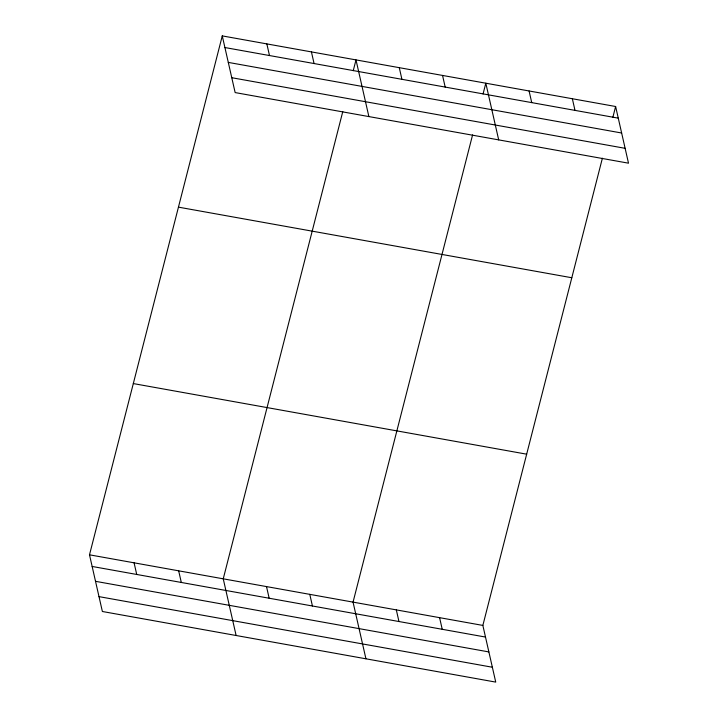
<?xml version="1.0" encoding="UTF-8"?>
<svg xmlns="http://www.w3.org/2000/svg" width="718" height="718" viewBox="0 0 718 718"><rect width="100%" height="100%" fill="white"/><g stroke="black" fill="none" stroke-linecap="round" stroke-linejoin="round"><path stroke-width="1.08" d="M602.393 158.202L482.855 625.423L495.734 682.1L102.378 611.494L89.499 554.817L222.266 35.9L615.622 106.506L628.501 163.183L235.145 92.577L222.266 35.9M342.782 111.604L223.244 578.816L236.123 635.502M353.247 70.678L356.002 59.908L368.881 116.585M472.588 134.903L353.05 602.124L365.929 658.801M483.061 93.977L485.817 83.207L498.687 139.884M612.867 117.276L615.622 106.506M224.913 47.541L618.27 118.147M228.288 62.403L621.644 133.009M231.77 77.715L625.118 148.321M178.45 207.143L571.806 277.749M133.315 383.574L526.671 454.18M89.499 554.817L482.855 625.423M92.146 566.457L485.503 637.063M95.521 581.32L488.877 651.926M99.003 596.631L492.36 667.237M572.354 98.743L575.001 110.384M529.085 90.971L531.724 102.611M442.548 75.444L445.187 87.084M399.28 67.672L401.918 79.312M311.424 51.902L314.071 63.543M439.587 617.651L442.234 629.3M396.318 609.887L398.966 621.528M266.845 43.906L269.492 55.546M309.781 594.351L312.429 605.992M266.513 586.588L269.16 598.229M178.665 570.819L181.304 582.46M134.078 562.813L136.725 574.454"/></g></svg>
